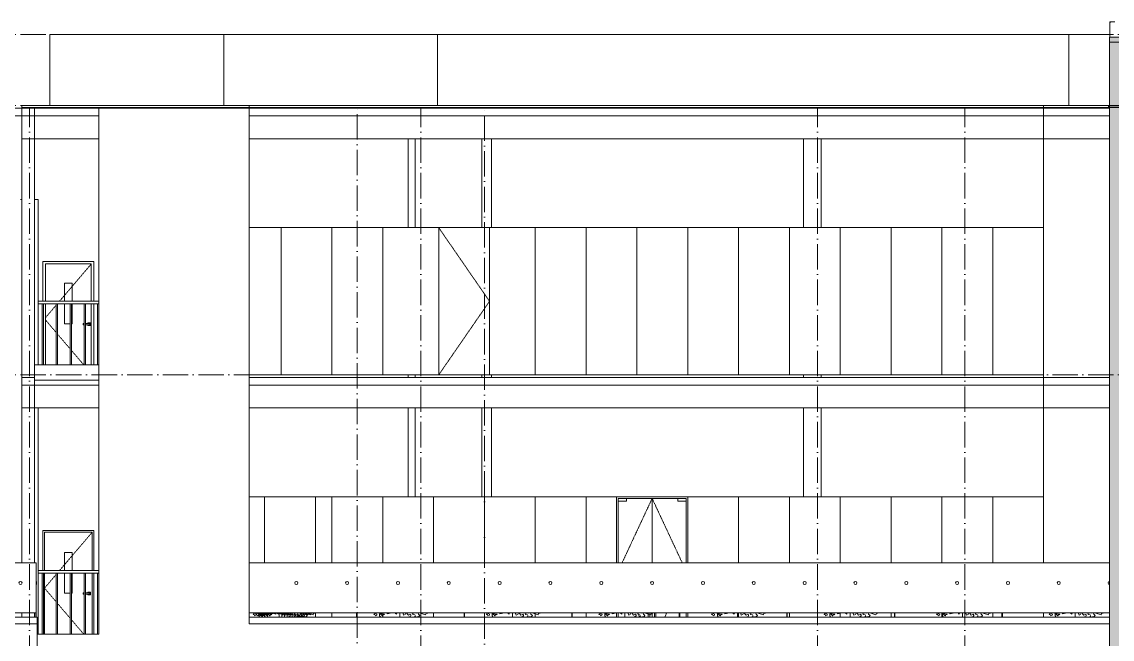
# Model space of a CAD drawing. Header units: millimetres. Extents: x -12680 to 112808, y -16580 to 93550.
# Drawn here: x 1351 to 22801, y 81400 to 93550 of the extents above; entities that cross this region are included whole.
import ezdxf

# ---------------------------------------------------------------- set-up
doc = ezdxf.new("R2010")
doc.units = ezdxf.units.MM
doc.linetypes.add('Dash 1_16_', pattern=[3.175, 1.5875, -1.5875])
doc.linetypes.add('Grid Line', pattern=[14, 10, -2, 0, -2])
for name, color, linetype, lineweight in [('A-DOOR', 31, 'Continuous', 9), ('A-DOOR-GLAZ', 152, 'Continuous', 5), ('A-FLOR-MCUT', 3, 'Continuous', 9), ('CUA', 31, 'Continuous', 9), ('HATCH-TUONG', 152, 'Continuous', 9), ('KINH', 152, 'Continuous', 5), ('L-SITE', 91, 'Continuous', 5), ('NET CAT', 3, 'Continuous', 5), ('NET CATConcrete', 3, 'Continuous', 5), ('NET THAY 1', 41, 'Continuous', 5), ('NET THAY 2', 55, 'Continuous', 5), ('NET-CAT', 3, 'Continuous', 9), ('NET-THAY', 2, 'Continuous', 15), ('TRUC', 225, 'Continuous', 5)]:
    doc.layers.add(name, color=color, linetype=linetype, lineweight=lineweight)
pattern_1 = [(0, (41462.07, 40400), (1625.6, 406.4), [67.056, -1152.144, 67.056, -1152.144, -6502.4]), (0, (41462.07, 40400), (1625.6, 406.4), [-2438.4, 67.056, -2371.344, 67.056, -1152.144, -2844.8]), (0, (41462.07, 40400), (1625.6, 406.4), [-6096, 67.056, -745.744, 67.056, -1964.944]), (120, (42071.68, 40603.2), (-1164.7527, 1204.611), [67.056, -1152.144, 67.056, -7654.544]), (120, (42071.68, 40603.2), (-1164.7527, 1204.611), [-1286.256, -1152.144, 67.056, -2371.344, -4064]), (120, (42071.68, 40603.2), (-1164.7527, 1204.611), [-4876.8, 67.056, -1152.144, 67.056, -2777.744]), (120, (42071.68, 40603.2), (-1164.7527, 1204.611), [-6163.056, -745.744, 67.056, -1964.944]), (240, (42274.88, 41416), (-460.8473, -1611.011), [67.056, -1152.144, 67.056, -7654.544]), (240, (42274.88, 41416), (-460.8473, -1611.011), [-1286.256, -1152.144, 67.056, -2371.344, -4064]), (240, (42274.88, 41416), (-460.8473, -1611.011), [-4876.8, 67.056, -1152.144, 67.056, -2777.744]), (240, (42274.88, 41416), (-460.8473, -1611.011), [-6163.056, -745.744, 67.056, -1964.944])]

# ---------------------------------------------------------------- blocks, each defined once
blk = doc.blocks.new('CUA 1 CANH MO - 2 - Type 1000-515866-MẶT CẮT B-B')
at = {"layer": 'A-DOOR', "color": 7, "lineweight": 5}
for p, q in [((2735, 83505), (1797, 83505)), ((1797, 83505), (1797, 82750)), ((2735, 82750), (2735, 83505)), ((2191, 83105), (2341, 83105)), ((2191, 82750), (2191, 83105)), ((2341, 83105), (2341, 82750)), ((1797, 82700), (1797, 81500)), ((2191, 82305), (2191, 82700)), ((2341, 82700), (2341, 82305)), ((2735, 81500), (2735, 82700)), ((2303, 82305), (2191, 82305)), ((2341, 82305), (2328, 82305))]:
    blk.add_line(p, q, dxfattribs=at)
at = {"layer": 'CUA', "color": 7, "lineweight": 5}
for p, q in [((1766, 83536), (1766, 82750)), ((2766, 83536), (1766, 83536)), ((1796, 83506), (1796, 82750)), ((1796, 83506), (2736, 83506)), ((2736, 82750), (2736, 83506)), ((2766, 83536), (2766, 82750)), ((1796, 82700), (1796, 81500)), ((2736, 81500), (2736, 82700)), ((2766, 82700), (2766, 81500)), ((2555, 82315), (2578, 82315)), ((2555, 82315), (2555, 82285)), ((2578, 82285), (2555, 82285)), ((2603, 82315), (2690, 82315)), ((2690, 82285), (2603, 82285)), ((2647, 82328), (2647, 82315)), ((2702, 82328), (2647, 82328)), ((2647, 82285), (2647, 82273)), ((2647, 82273), (2702, 82273)), ((2690, 82285), (2690, 82315)), ((2702, 82273), (2702, 82328))]:
    blk.add_line(p, q, dxfattribs=at)
at = {"layer": 'CUA', "color": 7, "linetype": 'Dash 1_16_', "lineweight": 5}
for p, q in [((2735, 83505), (2091, 82750)), ((2028, 82676), (1797, 82405)), ((1797, 82405), (2028, 82134)), ((2053, 82104), (2303, 81811)), ((2328, 81782), (2568, 81500))]:
    blk.add_line(p, q, dxfattribs=at)
blk = doc.blocks.new('Railing - NBS_RailInfillPnl_Post-721024-MẶT CẮT B-B')
at = {"layer": 'NET THAY 2', "color": 7}
for p, q in [((-4121, 81920), (-4121, 81835)), ((-4111, 81835), (-4111, 81920))]:
    blk.add_line(p, q, dxfattribs=at)
blk = doc.blocks.new('Railing - NBS_RailInfillPnl_Post-V301-MẶT CẮT B-B')
at = {"layer": 'NET THAY 2', "color": 7}
for p, q in [((-8482, 81835), (-8482, 81920)), ((-8456, 81920), (-8456, 81835))]:
    blk.add_line(p, q, dxfattribs=at)
blk = doc.blocks.new('Railing - NBS_RailInfillPnl_Post-V302-MẶT CẮT B-B')
at = {"layer": 'NET THAY 2', "color": 7}
for p, q in [((-6446, 81920), (-6456, 81920)), ((-6456, 81920), (-6456, 81835)), ((-6446, 81835), (-6446, 81920))]:
    blk.add_line(p, q, dxfattribs=at)
blk = doc.blocks.new('Railing - NBS_RailInfillPnl_Post-720245-MẶT CẮT B-B')
at = {"layer": 'NET THAY 2', "color": 7}
for p, q in [((-8482, 82536), (-8482, 82700)), ((-8482, 81920), (-8482, 82478))]:
    blk.add_line(p, q, dxfattribs=at)
blk = doc.blocks.new('Railing - NBS_RailInfillPnl_Post-V303-MẶT CẮT B-B')
at = {"layer": 'NET THAY 2', "color": 7}
for p, q in [((-8464, 82700), (-8474, 82700)), ((-8474, 82700), (-8474, 81835)), ((-8464, 81835), (-8464, 82700))]:
    blk.add_line(p, q, dxfattribs=at)
blk = doc.blocks.new('Railing - NBS_RailInfillPnl_Post-V304-MẶT CẮT B-B')
at = {"layer": 'NET THAY 2', "color": 7}
for p, q in [((1634, 82700), (1634, 81835)), ((1608, 81835), (1608, 81920))]:
    blk.add_line(p, q, dxfattribs=at)
blk = doc.blocks.new('Railing - Railing-537716-MẶT CẮT B-B')
at = {"layer": 'NET THAY 1', "color": 7}
for p, q in [((-8499, 81835), (1651, 81835)), ((-8499, 81835), (-8499, 81700)), ((1651, 81700), (1651, 81835))]:
    blk.add_line(p, q, dxfattribs=at)
for name, p in [('Railing - NBS_RailInfillPnl_Post-720245-MẶT CẮT B-B', (0, 0)), ('Railing - NBS_RailInfillPnl_Post-V303-MẶT CẮT B-B', (0, 0)), ('Railing - NBS_RailInfillPnl_Post-V304-MẶT CẮT B-B', (0, 0)), ('Railing - NBS_RailInfillPnl_Post-V301-MẶT CẮT B-B', (0, 0)), ('Railing - NBS_RailInfillPnl_Post-V302-MẶT CẮT B-B', (0, 0)), ('Railing - NBS_RailInfillPnl_Post-721024-MẶT CẮT B-B', (-2177, 0)), ('Railing - NBS_RailInfillPnl_Post-V302-MẶT CẮT B-B', (2018, 0)), ('Railing - NBS_RailInfillPnl_Post-721024-MẶT CẮT B-B', (0, 0)), ('Railing - NBS_RailInfillPnl_Post-V302-MẶT CẮT B-B', (4036, 0)), ('Railing - NBS_RailInfillPnl_Post-V302-MẶT CẮT B-B', (6054, 0))]:
    blk.add_blockref(name, p)
blk = doc.blocks.new('Top Rail Type - Top Rail_Internal_-538202-MẶT CẮT B-B')
at = {"layer": 'NET THAY 1', "color": 7}
for p, q in [((-8480, 82900), (1631, 82900)), ((-8480, 82900), (-8480, 81920)), ((1631, 81920), (1631, 82900)), ((-8480, 81920), (-8474, 81920)), ((-8464, 81920), (-6456, 81920)), ((-6446, 81920), (-4438, 81920)), ((-4428, 81920), (-2420, 81920)), ((-2410, 81920), (-402, 81920)), ((-392, 81920), (1631, 81920))]:
    blk.add_line(p, q, dxfattribs=at)
blk = doc.blocks.new('ALB-RAILING 32 - ALB-BALUSTER-537417-MẶT CẮT B-B')
at = {"layer": 'NET THAY 1', "color": 7}
for p, q in [((1640, 82537), (1634, 82537)), ((1634, 82477), (1640, 82477)), ((1640, 82536), (1640, 82507)), ((1640, 82507), (1640, 82478))]:
    blk.add_line(p, q, dxfattribs=at)
blk = doc.blocks.new('ALB-RAILING 32 - ALB-BALUSTER-V305-MẶT CẮT B-B')
at = {"layer": 'NET THAY 1', "color": 7}
for start, end in [(360, 180), (180, 0)]:
    blk.add_arc((1325, 82507), 30, start, end, dxfattribs=at)
blk = doc.blocks.new('Railing - Railing-541580-MẶT CẮT B-B')
at = {"layer": 'NET THAY 1', "color": 7}
blk.add_line((5825, 81835), (22751, 81835), dxfattribs=at)
for p in [(14392, 0), (16508, 0), (18624, 0), (20739, 0), (22855, 0), (24971, 0), (27086, 0)]:
    blk.add_blockref('Railing - NBS_RailInfillPnl_Post-V302-MẶT CẮT B-B', p)
blk = doc.blocks.new('Top Rail Type - Top Rail_Internal_-541583-MẶT CẮT B-B')
at = {"layer": 'NET THAY 1', "color": 7}
for p, q in [((5825, 82900), (22751, 82900)), ((5825, 81920), (7936, 81920)), ((7946, 81920), (10052, 81920)), ((10062, 81920), (12167, 81920)), ((12177, 81920), (14283, 81920)), ((14293, 81920), (16399, 81920)), ((16409, 81920), (18514, 81920)), ((18524, 81920), (20630, 81920)), ((20640, 81920), (22751, 81920))]:
    blk.add_line(p, q, dxfattribs=at)
blk = doc.blocks.new('ALB-RAILING 32 - ALB-BALUSTER-V306-MẶT CẮT B-B')
at = {"layer": 'NET THAY 1', "color": 7}
for start, end in [(90, 180), (180, 270)]:
    blk.add_arc((22751, 82507), 30, start, end, dxfattribs=at)
blk = doc.blocks.new('CUA 1 CANH MO - 2 - Type 1000-515855-MẶT CẮT B-B')
at = {"layer": 'A-DOOR', "color": 7, "lineweight": 5}
for p, q in [((2191, 88050), (2191, 88405)), ((2191, 88405), (2341, 88405)), ((2341, 88405), (2341, 88050)), ((2191, 87605), (2191, 88000)), ((2341, 88000), (2341, 87605)), ((2303, 87605), (2191, 87605)), ((2341, 87605), (2328, 87605))]:
    blk.add_line(p, q, dxfattribs=at)
at = {"layer": 'CUA', "color": 7, "lineweight": 5}
for p, q in [((2766, 88836), (1766, 88836)), ((1766, 88836), (1766, 88050)), ((2766, 88836), (2766, 88050)), ((1816, 88786), (1816, 88050)), ((1816, 88786), (2716, 88786)), ((2716, 88786), (2716, 88050)), ((1816, 88000), (1816, 86800)), ((2716, 88000), (2716, 86800)), ((2766, 88000), (2766, 86800)), ((2555, 87615), (2578, 87615)), ((2555, 87615), (2555, 87585)), ((2578, 87585), (2555, 87585)), ((2603, 87615), (2690, 87615)), ((2690, 87585), (2603, 87585)), ((2647, 87628), (2647, 87615)), ((2702, 87628), (2647, 87628)), ((2647, 87585), (2647, 87573)), ((2647, 87573), (2702, 87573)), ((2690, 87585), (2690, 87615)), ((2702, 87573), (2702, 87628))]:
    blk.add_line(p, q, dxfattribs=at)
at = {"layer": 'CUA', "color": 7, "linetype": 'Dash 1_16_', "lineweight": 5}
for p, q in [((2716, 88783), (2091, 88050)), ((2028, 87976), (1816, 87727)), ((1816, 87683), (2028, 87434)), ((2053, 87404), (2303, 87111)), ((2328, 87082), (2568, 86800))]:
    blk.add_line(p, q, dxfattribs=at)
blk = doc.blocks.new('System Panel - Glazed-574536-MẶT CẮT B-B')
at = {"layer": 'KINH', "color": 7}
for p, q in [((21451, 89500), (20451, 89500)), ((20451, 89500), (20451, 86600)), ((20451, 86600), (21451, 86600))]:
    blk.add_line(p, q, dxfattribs=at)
blk = doc.blocks.new('System Panel - Glazed-V312-MẶT CẮT B-B')
at = {"layer": 'KINH', "color": 7}
for p, q in [((20451, 89500), (19451, 89500)), ((19451, 89500), (19451, 86600)), ((20451, 86600), (20451, 89500)), ((19451, 86600), (20451, 86600))]:
    blk.add_line(p, q, dxfattribs=at)
blk = doc.blocks.new('System Panel - Glazed-574539-MẶT CẮT B-B')
at = {"layer": 'KINH', "color": 7}
for p, q in [((11451, 89500), (10551, 89500)), ((11451, 86600), (11451, 89500)), ((10551, 86600), (11451, 86600))]:
    blk.add_line(p, q, dxfattribs=at)
blk = doc.blocks.new('M_Door-Curtain-Wall-Single-Glass - M_Door-Curtain-Wall-Single-Glass-574537-MẶT CẮT B-B')
at = {"layer": 'A-DOOR', "color": 7, "lineweight": 5}
for p, q in [((9551, 89500), (10551, 89500)), ((9551, 89500), (9551, 86600)), ((10551, 86600), (10551, 89500)), ((10551, 86600), (9551, 86600))]:
    blk.add_line(p, q, dxfattribs=at)
at = {"layer": 'CUA', "color": 7, "linetype": 'Dash 1_16_', "lineweight": 5}
for p in [(9551, 89500), (9551, 86600)]:
    blk.add_line(p, (10551, 88050), dxfattribs=at)
blk = doc.blocks.new('System Panel - Glazed-574540-MẶT CẮT B-B')
at = {"layer": 'KINH', "color": 7}
for p, q in [((9551, 89500), (8451, 89500)), ((8451, 89500), (8451, 86600)), ((8451, 86600), (9551, 86600))]:
    blk.add_line(p, q, dxfattribs=at)
blk = doc.blocks.new('System Panel - Glazed-574541-MẶT CẮT B-B')
at = {"layer": 'KINH', "color": 7}
for p, q in [((6451, 89500), (5826, 89500)), ((5826, 89500), (5826, 86600)), ((6451, 86600), (6451, 89500)), ((5826, 86600), (6451, 86600))]:
    blk.add_line(p, q, dxfattribs=at)
blk = doc.blocks.new('System Panel - Glazed-V313-MẶT CẮT B-B')
at = {"layer": 'KINH', "color": 7}
for p, q in [((21451, 84200), (20451, 84200)), ((20451, 84200), (20451, 82900)), ((20451, 81920), (20451, 81835))]:
    blk.add_line(p, q, dxfattribs=at)
blk = doc.blocks.new('System Panel - Glazed-V314-MẶT CẮT B-B')
at = {"layer": 'KINH', "color": 7}
for p, q in [((20451, 84200), (19451, 84200)), ((19451, 84200), (19451, 82900)), ((20451, 82900), (20451, 84200)), ((19451, 81920), (19451, 81835)), ((20451, 81835), (20451, 81920))]:
    blk.add_line(p, q, dxfattribs=at)
blk = doc.blocks.new('CUA KINH BAN LE SAN MO 2 HUONG - Type 1-574542-MẶT CẮT B-B')
at = {"layer": 'A-DOOR-GLAZ', "color": 7}
for p, q in [((13082, 84119), (13082, 82900)), ((13750, 84169), (13247, 84169)), ((13750, 82900), (13750, 84169)), ((14255, 84169), (13751, 84169)), ((13751, 84169), (13751, 82900)), ((14420, 82900), (14420, 84119)), ((13082, 81920), (13082, 81835)), ((13750, 81835), (13750, 81920)), ((13751, 81920), (13751, 81835)), ((14420, 81835), (14420, 81920))]:
    blk.add_line(p, q, dxfattribs=at)
at = {"layer": 'CUA', "color": 7, "lineweight": 5}
for p, q in [((14451, 84200), (13051, 84200)), ((13081, 82900), (13081, 84170)), ((13081, 84170), (14421, 84170)), ((13247, 84169), (13082, 84169)), ((13082, 84169), (13082, 84119)), ((13082, 84119), (13247, 84119)), ((13247, 84119), (13247, 84169)), ((14420, 84169), (14255, 84169)), ((14255, 84169), (14255, 84119)), ((14255, 84119), (14420, 84119)), ((14420, 84119), (14420, 84169)), ((14421, 84170), (14421, 82900)), ((13081, 81835), (13081, 81920)), ((13675, 81920), (13675, 81850)), ((13705, 81850), (13705, 81920)), ((13796, 81920), (13796, 81850)), ((13826, 81850), (13826, 81920)), ((14421, 81920), (14421, 81835))]:
    blk.add_line(p, q, dxfattribs=at)
at = {"layer": 'CUA', "color": 7, "linetype": 'Dash 1_16_', "lineweight": 5}
for p, q in [((13750, 84169), (13158, 82900)), ((13750, 84169), (13158, 82900)), ((13751, 84169), (14344, 82900)), ((13751, 84169), (14344, 82900)), ((13463, 81920), (13503, 81835)), ((13463, 81920), (13503, 81835)), ((14038, 81920), (13999, 81835)), ((14038, 81920), (13999, 81835))]:
    blk.add_line(p, q, dxfattribs=at)
at = {"layer": 'CUA', "color": 7, "lineweight": 5, "flags": 128}
for points in [[(13675, 81850), (13675, 81849), (13675, 81847), (13675, 81846), (13675, 81844), (13675, 81843), (13675, 81842), (13675, 81840), (13675, 81839), (13675, 81838), (13675, 81836), (13675, 81835)], [(13705, 81835), (13705, 81836), (13705, 81837), (13705, 81839), (13705, 81840), (13705, 81841), (13705, 81843), (13705, 81844), (13705, 81845), (13705, 81847), (13705, 81848), (13705, 81850), (13705, 81850)], [(13796, 81850), (13796, 81849), (13796, 81847), (13796, 81846), (13796, 81844), (13796, 81843), (13796, 81842), (13796, 81840), (13796, 81839), (13796, 81838), (13796, 81836), (13796, 81835)], [(13826, 81835), (13826, 81836), (13826, 81837), (13826, 81839), (13826, 81840), (13826, 81841), (13826, 81843), (13826, 81844), (13826, 81845), (13826, 81847), (13826, 81848), (13826, 81850), (13826, 81850)]]:
    blk.add_lwpolyline(points, dxfattribs=at)
blk = doc.blocks.new('System Panel - Glazed-574563-MẶT CẮT B-B')
at = {"layer": 'KINH', "color": 7}
for p, q in [((13051, 84200), (12451, 84200)), ((12451, 84200), (12451, 82900)), ((13051, 82900), (13051, 84200)), ((12451, 81920), (12451, 81835)), ((13051, 81835), (13051, 81920))]:
    blk.add_line(p, q, dxfattribs=at)
blk = doc.blocks.new('System Panel - Glazed-669874-MẶT CẮT B-B')
at = {"layer": 'KINH', "color": 7}
for p, q in [((7451, 84200), (7125, 84200)), ((7125, 84200), (7125, 82900)), ((7451, 82900), (7451, 84200)), ((7125, 81920), (7125, 81835)), ((7451, 81835), (7451, 81920))]:
    blk.add_line(p, q, dxfattribs=at)
blk = doc.blocks.new('System Panel - Glazed-668080-MẶT CẮT B-B')
at = {"layer": 'KINH', "color": 7}
for p, q in [((7125, 84200), (6125, 84200)), ((6125, 84200), (6125, 82900)), ((7125, 82900), (7125, 84200)), ((6125, 81920), (6125, 81835)), ((7125, 81835), (7125, 81920))]:
    blk.add_line(p, q, dxfattribs=at)
blk = doc.blocks.new('System Panel - Glazed-668278-MẶT CẮT B-B')
at = {"layer": 'KINH', "color": 7}
for p, q in [((6125, 84200), (5825, 84200)), ((6125, 82900), (6125, 84200)), ((6125, 81835), (6125, 81920))]:
    blk.add_line(p, q, dxfattribs=at)
blk = doc.blocks.new('CAY XANH 1 - CAY XANH_dwg-V316-MẶT CẮT B-B')
at = {"layer": 'L-SITE'}
blk.add_line((5896, 81919), (5871, 81919), dxfattribs=at)
at = {"layer": 'L-SITE', "flags": 128}
blk.add_lwpolyline([(5947, 81902), (5913, 81915), (5900, 81884), (5922, 81884), (5931, 81859), (5959, 81872), (5962, 81893)], close=True, dxfattribs=at)
for points in [[(6036, 81835), (6015, 81862), (6015, 81893), (6025, 81900), (6052, 81881), (6068, 81859), (6077, 81862), (6083, 81884), (6093, 81890), (6105, 81877), (6111, 81893), (6015, 81904), (6015, 81920)], [(6157, 81920), (6164, 81900), (6255, 81918)], [(6329, 81920), (6329, 81903), (6348, 81890), (6351, 81912), (6354, 81920)], [(6493, 81918), (6475, 81906), (6487, 81875), (6518, 81884), (6531, 81915), (6543, 81920)], [(6547, 81920), (6558, 81900), (6580, 81875), (6621, 81893), (6630, 81875), (6630, 81859), (6608, 81838), (6593, 81840), (6593, 81835)], [(6661, 81920), (6670, 81884), (6707, 81881), (6720, 81853), (6695, 81838), (6695, 81835)], [(6690, 81920), (6682, 81915), (6665, 81920)], [(6762, 81920), (6732, 81912), (6733, 81920)], [(6746, 81835), (6745, 81840), (6788, 81850), (6807, 81868), (6776, 81890), (6767, 81920)], [(6821, 81920), (6819, 81915), (6920, 81881), (6930, 81909), (6961, 81915), (6954, 81920)]]:
    blk.add_lwpolyline(points, dxfattribs=at)
blk = doc.blocks.new('CAY XANH 1 - CAY XANH_dwg-714092-MẶT CẮT B-B')
at = {"layer": 'L-SITE'}
for p, q in [((-2618, 81920), (-2618, 81916)), ((-2618, 81916), (-2618, 81920))]:
    blk.add_line(p, q, dxfattribs=at)
at = {"layer": 'L-SITE', "flags": 128}
for points in [[(-2618, 81835), (-2618, 81859), (-2618, 81890), (-2618, 81896), (-2618, 81877), (-2618, 81856), (-2618, 81859), (-2618, 81881), (-2618, 81887), (-2618, 81874), (-2618, 81890), (-2618, 81900), (-2618, 81920)], [(-2618, 81920), (-2618, 81896), (-2618, 81915), (-2618, 81920)], [(-2618, 81920), (-2618, 81900), (-2618, 81887), (-2618, 81909), (-2618, 81920)], [(-2618, 81920), (-2618, 81915), (-2618, 81903), (-2618, 81872), (-2618, 81881), (-2618, 81912), (-2618, 81918), (-2618, 81896), (-2618, 81872), (-2618, 81890), (-2618, 81872), (-2618, 81856), (-2618, 81835)], [(-2618, 81920), (-2618, 81912), (-2618, 81878), (-2618, 81906), (-2618, 81912), (-2618, 81920)], [(-2618, 81920), (-2618, 81912), (-2618, 81918), (-2618, 81881), (-2618, 81878), (-2618, 81850), (-2618, 81835)], [(-2618, 81835), (-2618, 81837), (-2618, 81847), (-2618, 81865), (-2618, 81887), (-2618, 81918), (-2618, 81909), (-2618, 81920)], [(-2618, 81899), (-2618, 81912), (-2618, 81881)], [(-2618, 81881), (-2618, 81856), (-2618, 81868), (-2618, 81890), (-2618, 81899)], [(-2618, 81835), (-2618, 81837), (-2618, 81835)]]:
    blk.add_lwpolyline(points, dxfattribs=at)
blk = doc.blocks.new('CAY XANH 1 - CAY XANH 1-V317-MẶT CẮT B-B')
for name, p in [('CAY XANH 1 - CAY XANH_dwg-V316-MẶT CẮT B-B', (0, 0)), ('CAY XANH 1 - CAY XANH_dwg-714092-MẶT CẮT B-B', (9030, 0))]:
    blk.add_blockref(name, p)
blk = doc.blocks.new('CAY XANH 1 - CAY XANH_dwg-714093-MẶT CẮT B-B')
at = {"layer": 'L-SITE'}
blk.add_line((-3134, 81919), (-3159, 81919), dxfattribs=at)
at = {"layer": 'L-SITE', "flags": 128}
blk.add_lwpolyline([(-3083, 81902), (-3118, 81915), (-3130, 81884), (-3108, 81884), (-3099, 81859), (-3071, 81872), (-3068, 81893)], close=True, dxfattribs=at)
for points in [[(-2994, 81835), (-3015, 81862), (-3015, 81893), (-3006, 81900), (-2978, 81881), (-2962, 81859), (-2954, 81862), (-2947, 81884), (-2938, 81890), (-2926, 81877), (-2919, 81893), (-3016, 81904), (-3016, 81920)], [(-2873, 81920), (-2866, 81900), (-2776, 81918)], [(-2701, 81920), (-2701, 81903), (-2683, 81890), (-2680, 81912), (-2677, 81920)], [(-2537, 81918), (-2555, 81906), (-2543, 81875), (-2512, 81884), (-2500, 81915), (-2487, 81920)], [(-2484, 81920), (-2472, 81900), (-2450, 81875), (-2420, 81888)], [(-2422, 81838), (-2438, 81840), (-2438, 81835)], [(-2410, 81893), (-2400, 81875), (-2400, 81859), (-2410, 81849)], [(-2369, 81920), (-2360, 81884), (-2323, 81881), (-2310, 81853), (-2335, 81838), (-2335, 81835)], [(-2341, 81920), (-2348, 81915), (-2366, 81920)], [(-2269, 81920), (-2298, 81912), (-2298, 81920)], [(-2284, 81835), (-2286, 81840), (-2242, 81850), (-2224, 81868), (-2254, 81890), (-2264, 81920)], [(-2209, 81920), (-2211, 81915), (-2110, 81881), (-2101, 81909), (-2069, 81915), (-2076, 81920)]]:
    blk.add_lwpolyline(points, dxfattribs=at)
blk = doc.blocks.new('CAY XANH 1 - CAY XANH 1-678680-MẶT CẮT B-B')
for name in ['CAY XANH 1 - CAY XANH_dwg-714093-MẶT CẮT B-B', 'CAY XANH 1 - CAY XANH_dwg-714092-MẶT CẮT B-B']:
    blk.add_blockref(name, (0, 0))
blk = doc.blocks.new('CAY XANH 1 - CAY XANH_dwg-V318-MẶT CẮT B-B')
at = {"layer": 'L-SITE'}
blk.add_line((12699, 81919), (12674, 81919), dxfattribs=at)
at = {"layer": 'L-SITE', "flags": 128}
blk.add_lwpolyline([(12750, 81902), (12716, 81915), (12703, 81884), (12725, 81884), (12734, 81859), (12762, 81872), (12765, 81893)], close=True, dxfattribs=at)
for points in [[(12839, 81835), (12818, 81862), (12818, 81893), (12828, 81900), (12855, 81881), (12871, 81859), (12880, 81862), (12886, 81884), (12896, 81890), (12908, 81877), (12914, 81893), (12817, 81904), (12817, 81920)], [(12960, 81920), (12967, 81900), (13058, 81918)], [(13132, 81920), (13132, 81903), (13151, 81890), (13154, 81912), (13157, 81920)], [(13296, 81918), (13278, 81906), (13290, 81875), (13321, 81884), (13334, 81915), (13346, 81920)], [(13350, 81920), (13361, 81900), (13383, 81875), (13424, 81893), (13433, 81875), (13433, 81859), (13411, 81838), (13396, 81840), (13396, 81835)], [(13464, 81920), (13473, 81884), (13510, 81881), (13523, 81853), (13498, 81838), (13498, 81835)], [(13493, 81920), (13485, 81915), (13468, 81920)], [(13563, 81919), (13535, 81912), (13536, 81920)], [(13549, 81835), (13548, 81840), (13591, 81850), (13609, 81868), (13579, 81890), (13570, 81920)], [(13624, 81920), (13622, 81915), (13723, 81881), (13733, 81909), (13764, 81915), (13757, 81920)]]:
    blk.add_lwpolyline(points, dxfattribs=at)
blk = doc.blocks.new('CAY XANH 1 - CAY XANH 1-V319-MẶT CẮT B-B')
for name, p in [('CAY XANH 1 - CAY XANH_dwg-V318-MẶT CẮT B-B', (0, 0)), ('CAY XANH 1 - CAY XANH_dwg-714092-MẶT CẮT B-B', (15833, 0))]:
    blk.add_blockref(name, p)
blk = doc.blocks.new('Railing - 25mm-V337-MẶT CẮT B-B')
at = {"layer": 'NET THAY 2', "color": 7}
for p, q in [((1753, 81500), (1753, 82700)), ((1778, 82700), (1778, 81500))]:
    blk.add_line(p, q, dxfattribs=at)
blk = doc.blocks.new('Railing - 25mm-V338-MẶT CẮT B-B')
at = {"layer": 'NET THAY 2', "color": 7}
blk.add_line((2841, 81500), (2841, 82700), dxfattribs=at)
blk = doc.blocks.new('Railing - Railing-718009-MẶT CẮT B-B')
for name, p in [('Railing - 25mm-V337-MẶT CẮT B-B', (0, 0)), ('Railing - 25mm-V337-MẶT CẮT B-B', (275, 0)), ('Railing - 25mm-V337-MẶT CẮT B-B', (550, 0)), ('Railing - 25mm-V337-MẶT CẮT B-B', (825, 0)), ('Railing - 25mm-V338-MẶT CẮT B-B', (0, 0))]:
    blk.add_blockref(name, p)
blk = doc.blocks.new('Top Rail Type - Top Rail_Internal_-718167-MẶT CẮT B-B')
at = {"layer": 'NET THAY 1', "color": 7}
for p, q in [((2866, 82750), (1676, 82750)), ((1676, 82700), (2866, 82700))]:
    blk.add_line(p, q, dxfattribs=at)
blk = doc.blocks.new('Railing - Railing-718201-MẶT CẮT B-B')
for name, p in [('Railing - 25mm-V337-MẶT CẮT B-B', (0, 5300)), ('Railing - 25mm-V337-MẶT CẮT B-B', (275, 5300)), ('Railing - 25mm-V337-MẶT CẮT B-B', (550, 5300)), ('Railing - 25mm-V337-MẶT CẮT B-B', (825, 5300)), ('Railing - 25mm-V338-MẶT CẮT B-B', (0, 5300))]:
    blk.add_blockref(name, p)
blk = doc.blocks.new('Top Rail Type - Top Rail_Internal_-718205-MẶT CẮT B-B')
at = {"layer": 'NET THAY 1', "color": 7}
for p, q in [((2866, 88050), (1676, 88050)), ((1676, 88000), (2866, 88000))]:
    blk.add_line(p, q, dxfattribs=at)
blk = doc.blocks.new('ALC1807-ASCENT PLAZA-TANG 23_rvt-1-MẶT CẮT B-B')
at = {"layer": 'HATCH-TUONG', "lineweight": 5}
h = blk.add_hatch(dxfattribs=at)
h.set_pattern_fill('FP_2', style=0, pattern_type=2)
h.set_pattern_definition([(45, (41462.07, 40400), (-224.5064, 224.5064), [])])
h.paths.add_polyline_path([(22851, 93250), (22851, 93550), (22751, 93550), (22751, 93250)], flags=0)
at = {"layer": 'NET CAT'}
h = blk.add_hatch(dxfattribs=at)
h.set_pattern_fill('FP_51', style=0, pattern_type=2)
h.set_pattern_definition(pattern_1)
h.paths.add_polyline_path([(22731, 91895), (23001, 91895), (23001, 91900), (22731, 91900)], flags=0)
h.paths.add_polyline_path([(25801, 91895), (41001, 91895), (41001, 91900), (25801, 91900)], flags=0)
h = blk.add_hatch(dxfattribs=at)
h.set_pattern_fill('FP_51', style=0, pattern_type=2)
h.set_pattern_definition(pattern_1)
h.paths.add_polyline_path([(41001, 91865), (41001, 91895), (25801, 91895), (25801, 91865), (38884, 91865)], flags=0)
h.paths.add_polyline_path([(22731, 91865), (23001, 91865), (23001, 91895), (22731, 91895)], flags=0)
at = {"layer": 'A-FLOR-MCUT', "color": 250}
blk.add_line((23001, 91895), (22731, 91895), dxfattribs=at)
at = {"layer": 'NET-CAT', "color": 250}
for p, q in [((22851, 93550), (22751, 93550)), ((22751, 93550), (22751, 93250)), ((22751, 93250), (22851, 93250))]:
    blk.add_line(p, q, dxfattribs=at)
at = {"layer": 'NET-CAT', "color": 10, "lineweight": 15}
for p, q in [((23001, 91900), (22731, 91900)), ((22731, 91900), (22731, 91865)), ((22731, 91865), (23001, 91865))]:
    blk.add_line(p, q, dxfattribs=at)
at = {"layer": 'NET-THAY'}
for p, q in [((1901, 91900), (1901, 93300)), ((1901, 93300), (2101, 93300)), ((5325, 93300), (2101, 93300)), ((9525, 93300), (5325, 93300)), ((5325, 91900), (5325, 93300)), ((9525, 91900), (9525, 93300)), ((21950, 93300), (9525, 93300)), ((21950, 91900), (21950, 93300)), ((21950, 93300), (22150, 93300)), ((22751, 93300), (22150, 93300)), ((1351, 82900), (1351, 91850)), ((1351, 91850), (1601, 91850)), ((1601, 91850), (1601, 86800)), ((1901, 91850), (1901, 91865)), ((5575, 91850), (2866, 91850)), ((2866, 91850), (2866, 81500)), ((5325, 91850), (5325, 91865)), ((5575, 91850), (5825, 91850)), ((5825, 91850), (5825, 81700)), ((9525, 91850), (9525, 91865)), ((21950, 91850), (21950, 91865)), ((8951, 89500), (8951, 91250)), ((10401, 91250), (10401, 89500)), ((16725, 89500), (16725, 91250)), ((17076, 91250), (17076, 89500)), ((22751, 91250), (21451, 91250)), ((21451, 91250), (21451, 86550)), ((1766, 88050), (1766, 88836)), ((1766, 88836), (2766, 88836)), ((2766, 88836), (2766, 88050)), ((2766, 88000), (2766, 86800)), ((2866, 86800), (1601, 86800)), ((1601, 86800), (1601, 86500)), ((2866, 86500), (2866, 86800)), ((1601, 86500), (1601, 82900)), ((1601, 86500), (2866, 86500)), ((8951, 86550), (8951, 86600)), ((10401, 86600), (10401, 86550)), ((16725, 86550), (16725, 86600)), ((17076, 86600), (17076, 86550)), ((21451, 86550), (22751, 86550)), ((8951, 84200), (8951, 85950)), ((10401, 85950), (10401, 84200)), ((16725, 84200), (16725, 85950)), ((17076, 85950), (17076, 84200)), ((22751, 85950), (21451, 85950)), ((21451, 85950), (21451, 82900)), ((1766, 82750), (1766, 83536)), ((1766, 83536), (2766, 83536)), ((2766, 83536), (2766, 82750)), ((2766, 82700), (2766, 81500)), ((1351, 81835), (1351, 81920)), ((1601, 81920), (1601, 81835)), ((21451, 81920), (21451, 81835)), ((1451, 81700), (-8499, 81700)), ((1451, 81700), (1651, 81700)), ((1651, 81700), (1651, 81250)), ((22751, 81700), (5825, 81700)), ((2866, 81500), (1651, 81500))]:
    blk.add_line(p, q, dxfattribs=at)
at = {"layer": 'NET-THAY', "lineweight": 9}
for p, q in [((1351, 91900), (1351, 91865)), ((1351, 91900), (5825, 91900)), ((5825, 91865), (1351, 91865)), ((5825, 91900), (5825, 91865)), ((5825, 91900), (21450, 91900)), ((21450, 91865), (5825, 91865)), ((21450, 91900), (21450, 91865)), ((21450, 91900), (22731, 91900)), ((22731, 91865), (21450, 91865))]:
    blk.add_line(p, q, dxfattribs=at)
at = {"lineweight": 5}
for name, p in [('System Panel - Glazed-574541-MẶT CẮT B-B', (0, 0)), ('System Panel - Glazed-V312-MẶT CẮT B-B', (-13000, 0)), ('System Panel - Glazed-V312-MẶT CẮT B-B', (-12000, 0)), ('System Panel - Glazed-574540-MẶT CẮT B-B', (0, 0)), ('M_Door-Curtain-Wall-Single-Glass - M_Door-Curtain-Wall-Single-Glass-574537-MẶT CẮT B-B', (0, 0)), ('System Panel - Glazed-574539-MẶT CẮT B-B', (0, 0)), ('System Panel - Glazed-V312-MẶT CẮT B-B', (-8000, 0)), ('System Panel - Glazed-V312-MẶT CẮT B-B', (-7000, 0)), ('System Panel - Glazed-V312-MẶT CẮT B-B', (-6000, 0)), ('System Panel - Glazed-V312-MẶT CẮT B-B', (-5000, 0)), ('System Panel - Glazed-V312-MẶT CẮT B-B', (-4000, 0)), ('System Panel - Glazed-V312-MẶT CẮT B-B', (-3000, 0)), ('System Panel - Glazed-V312-MẶT CẮT B-B', (-2000, 0)), ('System Panel - Glazed-V312-MẶT CẮT B-B', (-1000, 0)), ('System Panel - Glazed-V312-MẶT CẮT B-B', (0, 0)), ('System Panel - Glazed-574536-MẶT CẮT B-B', (0, 0)), ('CUA 1 CANH MO - 2 - Type 1000-515855-MẶT CẮT B-B', (0, 0)), ('Top Rail Type - Top Rail_Internal_-718205-MẶT CẮT B-B', (0, 0)), ('Railing - Railing-718201-MẶT CẮT B-B', (0, 0)), ('System Panel - Glazed-668278-MẶT CẮT B-B', (0, 0)), ('System Panel - Glazed-668080-MẶT CẮT B-B', (0, 0)), ('System Panel - Glazed-669874-MẶT CẮT B-B', (0, 0)), ('System Panel - Glazed-V314-MẶT CẮT B-B', (-12000, 0)), ('System Panel - Glazed-V314-MẶT CẮT B-B', (-11000, 0)), ('System Panel - Glazed-V314-MẶT CẮT B-B', (-10000, 0)), ('System Panel - Glazed-V314-MẶT CẮT B-B', (-9000, 0)), ('System Panel - Glazed-V314-MẶT CẮT B-B', (-8000, 0)), ('System Panel - Glazed-574563-MẶT CẮT B-B', (0, 0)), ('CUA KINH BAN LE SAN MO 2 HUONG - Type 1-574542-MẶT CẮT B-B', (0, 0)), ('System Panel - Glazed-V314-MẶT CẮT B-B', (-5000, 0)), ('System Panel - Glazed-V314-MẶT CẮT B-B', (-4000, 0)), ('System Panel - Glazed-V314-MẶT CẮT B-B', (-3000, 0)), ('System Panel - Glazed-V314-MẶT CẮT B-B', (-2000, 0)), ('System Panel - Glazed-V314-MẶT CẮT B-B', (-1000, 0)), ('System Panel - Glazed-V314-MẶT CẮT B-B', (0, 0)), ('System Panel - Glazed-V313-MẶT CẮT B-B', (0, 0)), ('CUA 1 CANH MO - 2 - Type 1000-515866-MẶT CẮT B-B', (0, 0)), ('Top Rail Type - Top Rail_Internal_-538202-MẶT CẮT B-B', (0, 0)), ('Top Rail Type - Top Rail_Internal_-541583-MẶT CẮT B-B', (0, 0)), ('Railing - Railing-537716-MẶT CẮT B-B', (0, 0)), ('Top Rail Type - Top Rail_Internal_-718167-MẶT CẮT B-B', (0, 0)), ('Railing - Railing-718009-MẶT CẮT B-B', (0, 0)), ('ALB-RAILING 32 - ALB-BALUSTER-V305-MẶT CẮT B-B', (0, 0)), ('ALB-RAILING 32 - ALB-BALUSTER-537417-MẶT CẮT B-B', (0, 0)), ('ALB-RAILING 32 - ALB-BALUSTER-V305-MẶT CẮT B-B', (5425, 0)), ('ALB-RAILING 32 - ALB-BALUSTER-V305-MẶT CẮT B-B', (6425, 0)), ('ALB-RAILING 32 - ALB-BALUSTER-V305-MẶT CẮT B-B', (7425, 0)), ('ALB-RAILING 32 - ALB-BALUSTER-V305-MẶT CẮT B-B', (8425, 0)), ('ALB-RAILING 32 - ALB-BALUSTER-V305-MẶT CẮT B-B', (9425, 0)), ('ALB-RAILING 32 - ALB-BALUSTER-V305-MẶT CẮT B-B', (10425, 0)), ('ALB-RAILING 32 - ALB-BALUSTER-V305-MẶT CẮT B-B', (11425, 0)), ('ALB-RAILING 32 - ALB-BALUSTER-V305-MẶT CẮT B-B', (12425, 0)), ('ALB-RAILING 32 - ALB-BALUSTER-V305-MẶT CẮT B-B', (13425, 0)), ('ALB-RAILING 32 - ALB-BALUSTER-V305-MẶT CẮT B-B', (14425, 0)), ('ALB-RAILING 32 - ALB-BALUSTER-V305-MẶT CẮT B-B', (15425, 0)), ('ALB-RAILING 32 - ALB-BALUSTER-V305-MẶT CẮT B-B', (16425, 0)), ('ALB-RAILING 32 - ALB-BALUSTER-V305-MẶT CẮT B-B', (17425, 0)), ('ALB-RAILING 32 - ALB-BALUSTER-V305-MẶT CẮT B-B', (18425, 0)), ('ALB-RAILING 32 - ALB-BALUSTER-V305-MẶT CẮT B-B', (19425, 0)), ('ALB-RAILING 32 - ALB-BALUSTER-V305-MẶT CẮT B-B', (20425, 0)), ('ALB-RAILING 32 - ALB-BALUSTER-V306-MẶT CẮT B-B', (0, 0)), ('Railing - Railing-541580-MẶT CẮT B-B', (0, 0)), ('CAY XANH 1 - CAY XANH 1-V317-MẶT CẮT B-B', (0, 0)), ('CAY XANH 1 - CAY XANH 1-678680-MẶT CẮT B-B', (9084, 0)), ('CAY XANH 1 - CAY XANH 1-678680-MẶT CẮT B-B', (9137, 0)), ('CAY XANH 1 - CAY XANH 1-678680-MẶT CẮT B-B', (9190, 0)), ('CAY XANH 1 - CAY XANH 1-678680-MẶT CẮT B-B', (11405, 0)), ('CAY XANH 1 - CAY XANH 1-678680-MẶT CẮT B-B', (13619, 0)), ('CAY XANH 1 - CAY XANH 1-V319-MẶT CẮT B-B', (0, 0)), ('CAY XANH 1 - CAY XANH 1-678680-MẶT CẮT B-B', (18048, 0)), ('CAY XANH 1 - CAY XANH 1-678680-MẶT CẮT B-B', (20262, 0)), ('CAY XANH 1 - CAY XANH 1-678680-MẶT CẮT B-B', (22476, 0)), ('CAY XANH 1 - CAY XANH 1-678680-MẶT CẮT B-B', (24691, 0))]:
    blk.add_blockref(name, p, dxfattribs=at)

msp = doc.modelspace()

# ---------------------------------------------------------------- hatches: boundary and pattern name
at = {"layer": 'HATCH-TUONG', "lineweight": 5}
h = msp.add_hatch(dxfattribs=at)
h.set_pattern_fill('FP_1', color=256, style=0, pattern_type=2)
h.set_pattern_definition([(45, (41557.3, 40400), (-476.246, 476.246), []), (45, (41652.6, 40400), (-476.246, 476.246), []), (45, (41462.1, 40400), (-476.246, 476.246), []), (45, (41938.3, 40400), (-476.246, 476.246), []), (45, (42033.6, 40400), (-476.246, 476.246), []), (0, (41843.1, 40495.25), (0, 952.5), [95.25, -857.25]), (0, (41938.3, 40590.5), (0, 952.5), [95.25, -857.25]), (45, (41843.1, 40495.25), (0, 952.491), [134.684, -1212.342]), (45, (41938.3, 40495.25), (0, 952.491), [134.684, -1212.342]), (0, (41843.1, 40495.25), (0, 952.5), [95.25, -857.25]), (90, (41366.8, 40495.25), (-952.5, 6e-14), [95.25, -857.25]), (90, (41462.1, 40495.25), (-952.5, 6e-14), [190.5, -762]), (45, (41366.8, 40590.5), (0, 952.491), [134.684, -1212.342]), (90, (42224.1, 40781), (-952.5, 6e-14), [95.25, -857.25]), (0, (42128.8, 40781), (0, 952.5), [95.25, -857.25]), (45, (42128.8, 40781), (0, 952.491), [134.684, -1212.342]), (0, (42319.3, 40495.25), (0, 952.5), [95.25, -857.25]), (0, (42319.3, 40971.5), (0, 952.5), [95.25, -857.25]), (90, (42509.8, 41066.75), (-952.5, 6e-14), [95.25, -857.25]), (45, (42319.3, 40971.5), (0, 952.491), [269.367, -1077.659]), (45, (42414.6, 40971.5), (0, 952.491), [134.684, -1212.342]), (45, (42605.1, 41162), (0, 952.491), [134.684, -1212.342]), (0, (42605.1, 41257.25), (0, 952.5), [95.25, -857.25]), (90, (42605.1, 41162), (-952.5, 6e-14), [95.25, -857.25]), (0, (41938.3, 41162), (0, 952.5), [95.25, -857.25]), (0, (42128.8, 41257.25), (0, 952.5), [95.25, -857.25]), (90, (42033.6, 41162), (-952.5, 6e-14), [95.25, -857.25]), (90, (42128.8, 41162), (-952.5, 6e-14), [95.25, -857.25]), (45, (41938.3, 41162), (0, 952.491), [134.684, -1212.342]), (45, (42128.8, 41162), (0, 952.491), [134.684, -1212.342]), (135, (41581.06, 40614.8), (-952.491, 6e-14), [134.684, -1212.342]), (135, (41700.2, 40733.4), (-952.491, 6e-14), [134.684, -1212.342]), (135, (41771.64, 40804.8), (-952.491, 6e-14), [134.684, -1212.342]), (135, (41795.45, 40828.6), (-952.491, 6e-14), [134.684, -1212.342]), (135, (41843.1, 40876.25), (-952.491, 6e-14), [134.684, -1212.342]), (135, (41866.9, 40900.06), (-952.491, 6e-14), [134.684, -1212.342]), (135, (41938.3, 40971.5), (-952.491, 6e-14), [134.684, -1212.342]), (135, (41985.95, 41019.1), (-952.491, 6e-14), [134.684, -1212.342]), (45, (41581.06, 40614.8), (0, 952.491), [95.25, -1251.776]), (45, (41700.2, 40733.4), (0, 952.491), [67.361, -1279.665]), (45, (41866.9, 40900.06), (0, 952.491), [67.361, -1279.665]), (45, (41771.64, 40995.3), (0, 952.491), [67.361, -1279.665]), (45, (41938.3, 40971.5), (0, 952.491), [67.361, -1279.665]), (45, (41843.1, 41066.75), (0, 952.491), [67.361, -1279.665]), (0, (41486.3, 40709.5), (0, 952.5), [190.043, -762.457]), (0, (41700.2, 40923.9), (0, 952.5), [95.25, -857.25])])
h.paths.add_polyline_path([(22750.5, -8350), (23000.5, -8350), (23000.5, 93250), (22750.5, 93250), (22750.5, 4034.6)], flags=0)

# ---------------------------------------------------------------- linework, layer by layer
at = {"layer": 'NET CAT'}
for p, q in [((9090.5, 91250), (9090.5, 89500)), ((10590.5, 91250), (10590.5, 89500)), ((16725.5, 89500), (16725.5, 91250)), ((17075.5, 91250), (17075.5, 89500)), ((1350.5, 90050), (1325.5, 90050)), ((1675.5, 90050), (1600.5, 90050)), ((1675.5, 90050), (1675.5, 86800)), ((9090.5, 86600), (9090.5, 86550)), ((10590.5, 86600), (10590.5, 86550)), ((16725.5, 86550), (16725.5, 86600)), ((17075.5, 86600), (17075.5, 86550)), ((1675.5, 81500), (1675.5, 85950)), ((9090.5, 84200), (9090.5, 85950)), ((10590.5, 85950), (10590.5, 84200)), ((16725.5, 85950), (16725.5, 84200)), ((17075.5, 84200), (17075.5, 85950))]:
    msp.add_line(p, q, dxfattribs=at)
at = {"layer": 'NET CATConcrete'}
for p, q in [((2865.6, 91700), (1350.5, 91700)), ((1350.5, 91700), (1350.5, 91250)), ((21450.5, 91700), (5825.5, 91700)), ((22750.5, 91700), (21450.5, 91700)), ((21450.5, 91700), (21450.5, 91250)), ((2865.6, 91250), (1350.5, 91250)), ((21450.5, 91250), (5825.5, 91250)), ((2865.6, 86400), (1350.5, 86400)), ((1350.5, 86400), (1350.5, 85950)), ((21450.5, 86400), (5825.5, 86400)), ((22750.5, 86400), (21450.5, 86400)), ((21450.5, 86400), (21450.5, 85950)), ((2865.6, 85950), (1350.5, 85950)), ((21450.5, 85950), (5825.5, 85950))]:
    msp.add_line(p, q, dxfattribs=at)
at = {"layer": 'NET-CAT'}
for p, q in [((23000.5, 93250), (22750.5, 93250)), ((22750.5, 93250), (22750.5, -7350))]:
    msp.add_line(p, q, dxfattribs=at)
at = {"layer": 'NET-CAT', "lineweight": 15}
for p, q in [((28200.5, 93250), (22750.5, 93250)), ((22750.5, 93250), (22750.5, 93150)), ((22750.5, 93150), (28200.5, 93150))]:
    msp.add_line(p, q, dxfattribs=at)
at = {"layer": 'NET-THAY', "lineweight": 9}
for p, q in [((-8499.5, 91850), (2865.6, 91850)), ((1350.5, 91850), (1350.5, 91700)), ((5825.5, 91850), (5825.5, 91700)), ((5825.5, 91850), (22750.5, 91850)), ((21450.5, 91850), (21450.5, 91700)), ((2865.6, 91700), (-8499.5, 91700)), ((22750.5, 91700), (5825.5, 91700)), ((1350.5, 86550), (1350.5, 86400)), ((1350.5, 86550), (1600.5, 86550)), ((5825.5, 86550), (5825.5, 86400)), ((5825.5, 86550), (21450.5, 86550)), ((21450.5, 86550), (21450.5, 86400)), ((2865.6, 86400), (1350.5, 86400)), ((22750.5, 86400), (5825.5, 86400))]:
    msp.add_line(p, q, dxfattribs=at)
at = {"layer": 'TRUC', "linetype": 'Grid Line', "ltscale": 50}
for p, q in [((-12679, 93300), (107247.8, 93300)), ((-12679, 91900), (107850.5, 91900)), ((1500.5, -11438.8), (1500.5, 91838.4)), ((7950.5, -9583.2), (7950.5, 91838.4)), ((9200.5, -11438.8), (9200.5, 91838.4)), ((10450.5, -9609), (10450.5, 91838.4)), ((17000.5, -11438.8), (17000.5, 91838.4)), ((19900.5, -11438.8), (19900.5, 91838.4)), ((-12679, 86600), (108517.8, 86600))]:
    msp.add_line(p, q, dxfattribs=at)

# ---------------------------------------------------------------- block references
at = {"lineweight": 5}
msp.add_blockref('ALC1807-ASCENT PLAZA-TANG 23_rvt-1-MẶT CẮT B-B', (0, 0), dxfattribs=at)

doc.saveas('drawing.dxf')
